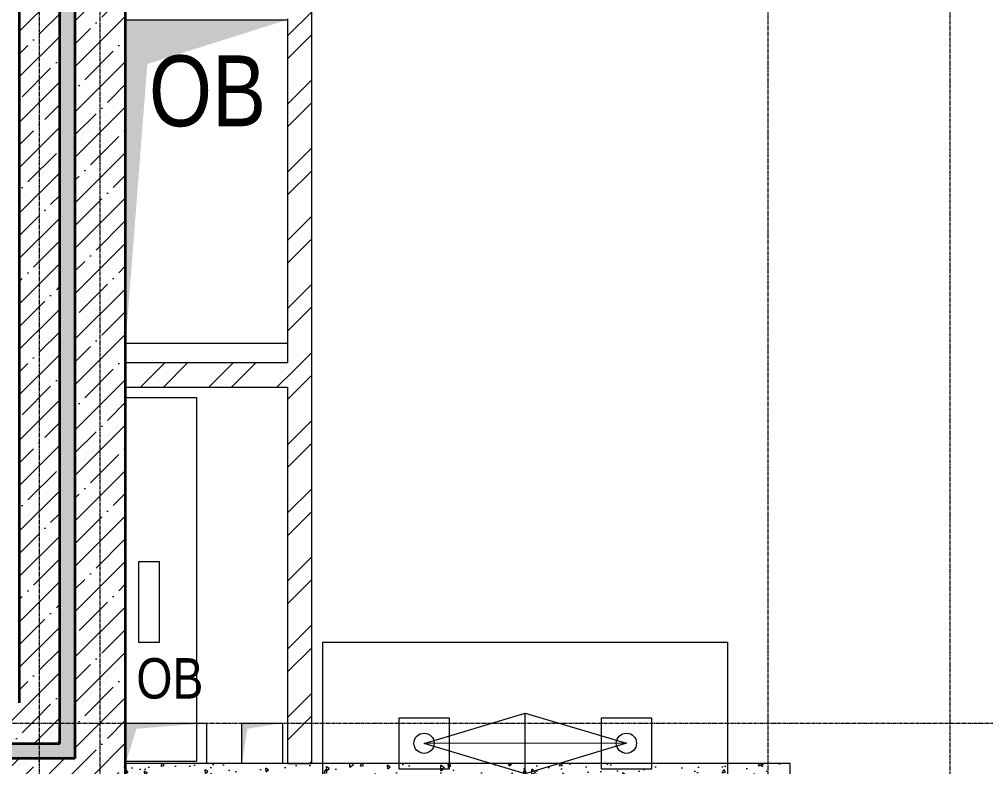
# Model space of a CAD drawing. Header units: millimetres. Extents: x -231292 to 573618, y -153144 to 564035.
# Drawn here: x 149029 to 153804, y 430187 to 433880 of the extents above; entities that cross this region are included whole.
import ezdxf

# ---------------------------------------------------------------- set-up
doc = ezdxf.new("R2010")
doc.units = ezdxf.units.MM
doc.linetypes.add('CENTER2', pattern=[28.575, 19.05, -3.175, 3.175, -3.175])
doc.layers.get('0').update_dxf_attribs({"color": 250})
doc.layers.add('АР_Делит', color=250, linetype='Continuous', lineweight=0, plot=False)
for name, color, linetype, lineweight in [('АР_Стены ЖБ', 250, 'Continuous', 35), ('АР_Стены кирпич', 250, 'Continuous', 20), ('АР_Стены ПЕНОблок', 250, 'Continuous', 20), ('АР_Стены_дефшов', 250, 'Continuous', 0), ('АР_Штриховка', 250, 'Continuous', 0), ('ВК_Шахты', 5, 'Continuous', 9), ('ОВ_коллекторы', 250, 'Continuous', 30), ('ОВ_Отопление', 250, 'Continuous', 0), ('ОВ_Шахты', 250, 'Continuous', 5), ('РД_Воронки с кровли', 250, 'Continuous', 18), ('РД_Оси_100', 250, 'Continuous', 0)]:
    doc.layers.add(name, color=color, linetype=linetype, lineweight=lineweight)
doc.styles.add('style1', font='ARIALN.TTF')
pattern_1 = [(45, (50428.77, 366201.75), (-112.2532, 112.2532), []), (45, (50541.02, 366201.75), (-112.2532, 112.2532), [198.4375, -39.6875, 0, -39.6875])]

# ---------------------------------------------------------------- blocks, each defined once
blk = doc.blocks.new('otv')
at = {"linetype": 'Continuous'}
blk.add_lwpolyline([(0, -1), (0, 0), (1, 0), (1, -1)], close=True, dxfattribs=at)
blk.add_solid([(0, -1), (0, 0), (0.1346, -0.1366), (1, 0)], dxfattribs=at)
blk = doc.blocks.new('СОШ_2200_АР_ОСИ_М100_28.05.24')
at = {"layer": 'РД_Оси_100', "linetype": 'CENTER2'}
blk.add_line((102300, -6155), (102300, 139938.679), dxfattribs=at)
for points in [[(98700, -6194.98), (98700, 139538.679), (98550, 139938.679)], [(99000, -6195.83), (99000, 139538.679), (99150, 139938.679)], [(103200, -6155), (103200, 139938.679)], [(94200, 64200), (119410, 64200), (119910, 64350)]]:
    blk.add_lwpolyline(points, dxfattribs=at)
blk = doc.blocks.new('A$Cd58bfb5e')
at = {"layer": 'РД_Воронки с кровли', "lineweight": 0, "ltscale": 2}
for p, q in [((-500, -0.3), (0, 149.7)), ((0, -150.3), (0, 149.8)), ((0, 149.7), (500, 0.3)), ((500, 0.3), (-500, -0.3)), ((500, 0.3), (0, -150.3)), ((0, -150.3), (-500, -0.3))]:
    blk.add_line(p, q, dxfattribs=at)
at = {"layer": 'РД_Воронки с кровли'}
for points in [[(1000, 500.3), (1000, -499.7), (-1000, -500.3), (-1000, 499.7)], [(625, -125.3), (625, 124.7), (375, 124.7), (375, -125.3)]]:
    blk.add_lwpolyline(points, close=True, dxfattribs=at)
at = {"layer": 'РД_Воронки с кровли', "linetype": 'Continuous', "lineweight": 0}
blk.add_lwpolyline([(-625, -125.3), (-375, -125.3), (-375, 124.7), (-625, 124.7)], close=True, dxfattribs=at)
at = {"layer": 'РД_Воронки с кровли', "lineweight": 0}
for centre in [(-500, 0.3), (500, 0.3)]:
    blk.add_circle(centre, 50, dxfattribs=at)
blk = doc.blocks.new('воронки с кровли')
at = {"layer": 'РД_Воронки с кровли', "lineweight": 70}
blk.add_blockref('A$Cd58bfb5e', (-130350.8, 256373.2), dxfattribs=at)

msp = doc.modelspace()

# ---------------------------------------------------------------- hatches: boundary and pattern name
at = {"layer": 'АР_Штриховка', "linetype": 'Continuous', "lineweight": 5}
h = msp.add_hatch(dxfattribs=at)
h.set_pattern_fill('ANSI35', color=256, scale=25, angle=-360, style=0)
h.set_pattern_definition(pattern_1)
h.paths.add_polyline_path([(149228.768, 435401.753), (149178.768, 435535.086), (149028.768, 435601.753), (149028.768, 430501.753), (149228.768, 430301.753)], flags=0)
at = {"layer": 'АР_Штриховка', "linetype": 'Continuous', "lineweight": 0}
h = msp.add_hatch(dxfattribs=at)
h.set_pattern_fill('HONEY', color=256, scale=10, style=0)
h.set_pattern_definition([(360, (50428.768, 366201.753), (47.625, 27.4963064), [31.75, -63.5]), (120, (50428.768, 366201.753), (-47.625, 27.4963066), [31.75, -63.5]), (60, (50428.768, 366201.753), (1e-07, 54.992613), [-63.5, 31.75])])
h.paths.add_polyline_path([(149228.768, 430301.753), (149303.768, 430226.753), (149303.768, 435326.677), (149228.768, 435401.715)], flags=0)
at = {"layer": 'АР_Штриховка', "linetype": 'Continuous', "lineweight": 5}
h = msp.add_hatch(dxfattribs=at)
h.set_pattern_fill('ANSI35', color=256, scale=25, angle=-360, style=0)
h.set_pattern_definition([(45, (50428.77, 366201.75), (-112.2532, 112.2532), []), (45, (50541.02, 366201.75), (-112.2532, 112.2532), [198.4375, -39.6875, 0, -39.6875])])
h.paths.add_polyline_path([(149553.768, 435076.753), (149303.768, 435326.753), (149303.768, 430226.753), (149553.768, 429976.753)], flags=0)
at = {"layer": 'АР_Штриховка', "linetype": 'Continuous', "lineweight": 0}
h = msp.add_hatch(dxfattribs=at)
h.set_pattern_fill('ANSI32', color=256, scale=25, angle=-360, style=0)
h.set_pattern_definition([(45, (50428.77, 366201.75), (-168.3798, 168.3798), []), (45, (50541.02, 366201.75), (-168.3798, 168.3798), [])])
h.paths.add_polyline_path([(150473.768, 432182.087), (150383.768, 432142.087), (150353.768, 432062.087), (150353.768, 430201.753), (150473.768, 430201.753)], flags=0)
h.paths.add_polyline_path([(150473.768, 435078.087), (150353.768, 435078.087), (150353.768, 434002.011), (150383.768, 433962.011), (150473.768, 434002.011)], flags=0)
h.paths.add_polyline_path([(150473.768, 434002.011), (150383.768, 433962.011), (150353.768, 433882.011), (150353.768, 432182.087), (150383.768, 432142.087), (150473.768, 432182.087)], flags=0)
h = msp.add_hatch(dxfattribs=at)
h.set_pattern_fill('ANSI32', color=256, scale=25, style=0)
h.set_pattern_definition([(45, (50428.77, 366201.75), (-168.3798, 168.3798), []), (45, (50541.02, 366201.75), (-168.3798, 168.3798), [])])
h.paths.add_polyline_path([(150353.768, 432062.087), (150383.768, 432142.087), (150353.768, 432182.087), (149553.768, 432182.087), (149553.768, 432062.087)], flags=0)
at = {"layer": 'АР_Штриховка', "linetype": 'Continuous', "lineweight": 5}
h = msp.add_hatch(dxfattribs=at)
h.set_pattern_fill('ANSI35', color=256, scale=25, style=0)
h.set_pattern_definition(pattern_1)
h.paths.add_polyline_path([(149228.768, 430301.753), (149028.768, 430501.753), (145028.768, 430501.753), (144828.768, 430301.753)], flags=0)
at = {"layer": 'АР_Штриховка', "linetype": 'Continuous', "lineweight": 0}
h = msp.add_hatch(dxfattribs=at)
h.set_pattern_fill('HONEY', color=256, scale=10, style=0)
h.set_pattern_definition([(360, (50428.768, 366201.753), (47.625, 27.4963064), [31.75, -63.5]), (120, (50428.768, 366201.753), (-47.625, 27.4963066), [31.75, -63.5]), (60, (50428.768, 366201.753), (1e-07, 54.992613), [-63.5, 31.75])])
h.paths.add_polyline_path([(144828.768, 430301.753), (144828.768, 430226.753), (149303.768, 430226.753), (149228.768, 430301.753)], flags=0)
at = {"layer": 'АР_Штриховка', "linetype": 'Continuous', "lineweight": 5}
h = msp.add_hatch(dxfattribs=at)
h.set_pattern_fill('ANSI35', color=256, scale=25, angle=-360, style=0)
h.set_pattern_definition(pattern_1)
h.paths.add_polyline_path([(149553.768, 429976.753), (149303.768, 430226.753), (144828.768, 430226.753), (144828.768, 429976.753)], flags=0)
at = {"layer": 'АР_Штриховка', "linetype": 'Continuous', "lineweight": 0}
h = msp.add_hatch(dxfattribs=at)
h.set_pattern_fill('AR-CONC', color=256, angle=-315, style=0)
h.set_pattern_definition([(95, (50428.77, 366201.75), (140.09465, 117.55338), [19.05, -209.55]), (40, (50428.77, 366201.75), (-160.01845, 110.17673), [15.24, -167.64058]), (145.45144, (50440.44, 366211.55), (-19.9238, 227.7301), [16.19, -178.09024]), (91.1842, (50392.85, 366237.67), (221.41024, 161.9534), [28.575, -314.325]), (141.63556, (50411.3, 366251.17), (-7.0866, 342.82676), [24.285, -267.1356]), (36.18415, (50392.85, 366237.67), (-7.0866, 342.82676), [22.85997, -251.45973]), (66, (50419.79, 366246.65), (179.51998, 34.89515), [19.05, -209.55]), (11, (50419.79, 366246.65), (-86.53993, 173.9412), [15.24, -167.64]), (116.45145, (50434.75, 366249.56), (92.98005, 208.83634), [16.19, -178.08994]), (82.5, (50428.77, 366201.75), (-57.60547, 61.973414), [0, -165.608, 0, -170.18, 0, -168.275]), (52.5, (50428.77, 366201.75), (-23.58973, 118.087), [0, -97.028, 0, -161.798, 0, -64.135]), (12.5, (50388.716, 366161.7), (99.927863, 91.826196), [0, -63.5, 0, -198.12, 0, -262.89]), (2.5, (50370.76, 366143.74), (86.7639, 122.72239), [0, -82.55, 0, -131.572, 0, -186.69])])
h.paths.add_polyline_path([(149553.768, 430201.753), (149553.768, 430001.753), (152838.768, 430001.753), (152838.768, 430201.753)], flags=0)

# ---------------------------------------------------------------- linework, layer by layer
at = {"layer": 'АР_Делит'}
msp.add_lwpolyline([(149553.768, 430211.753), (149553.768, 432011.753), (149903.768, 432011.753), (149903.768, 430211.753)], close=True, dxfattribs=at)
at = {"layer": 'АР_Стены ЖБ', "linetype": 'Continuous', "lineweight": 35}
for p, q in [((149028.768, 435601.753), (149028.768, 430501.753)), ((149228.768, 430301.753), (149228.768, 435401.753)), ((149303.768, 435326.753), (149303.768, 430226.753)), ((149553.768, 429976.753), (149553.768, 435076.753)), ((144828.768, 430301.753), (149228.768, 430301.753)), ((149303.768, 430226.753), (144828.768, 430226.753))]:
    msp.add_line(p, q, dxfattribs=at)
at = {"layer": 'АР_Стены кирпич', "linetype": 'Continuous', "lineweight": 20}
for p, q in [((150473.768, 430201.753), (150473.768, 435078.087)), ((150353.768, 433882.011), (150353.768, 432182.087)), ((150353.768, 432182.087), (149553.768, 432182.087)), ((149553.768, 432182.087), (149553.768, 432062.087)), ((149553.768, 432062.087), (150353.768, 432062.087)), ((150353.768, 432062.087), (150353.768, 430201.753)), ((150353.768, 430201.753), (150473.768, 430201.753))]:
    msp.add_line(p, q, dxfattribs=at)
at = {"layer": 'АР_Стены ПЕНОблок', "linetype": 'Continuous', "lineweight": 20}
for p, q in [((149553.768, 430201.753), (149553.768, 430001.753)), ((152838.768, 430201.753), (149553.768, 430201.753)), ((152838.768, 430001.753), (152838.768, 430201.753))]:
    msp.add_line(p, q, dxfattribs=at)
at = {"layer": 'АР_Стены_дефшов', "linetype": 'Continuous', "lineweight": 0}
for p, q in [((149228.768, 435401.715), (149228.768, 430301.753)), ((149303.768, 430226.753), (149303.768, 435326.677)), ((149228.768, 430301.753), (144828.768, 430301.753)), ((144828.768, 430226.753), (149303.768, 430226.753))]:
    msp.add_line(p, q, dxfattribs=at)
at = {"layer": 'ОВ_коллекторы', "lineweight": 5}
msp.add_lwpolyline([(149620.028, 431200.163), (149720.028, 431200.163), (149720.028, 430800.163), (149620.028, 430800.163)], close=True, dxfattribs=at)

# ---------------------------------------------------------------- block references
at = {"layer": 'ВК_Шахты', "xscale": 200, "yscale": 200}
msp.add_blockref('otv', (150128.768, 430401.753), dxfattribs=at)
at = {"layer": 'ОВ_Отопление', "xscale": 400, "yscale": 200}
msp.add_blockref('otv', (149553.768, 430401.753), dxfattribs=at)
at = {"layer": 'ОВ_Шахты', "xscale": 800, "yscale": 1600}
msp.add_blockref('otv', (149553.768, 433878.087), dxfattribs=at)
at = {"layer": 'РД_Воронки с кровли', "lineweight": 0}
msp.add_blockref('воронки с кровли', (281879.593, 173928.913), dxfattribs=at)
at = {"layer": 'РД_Оси_100'}
msp.add_blockref('СОШ_2200_АР_ОСИ_М100_28.05.24', (50428.768, 366201.753), dxfattribs=at)

# ---------------------------------------------------------------- texts
at = {"layer": 'ОВ_Отопление', "insert": (149772.561, 430621.685), "char_height": 200, "width": 590.00022, "attachment_point": 5, "style": 'style1'}
msp.add_mtext('ОВ', dxfattribs=at)
at = {"layer": 'ОВ_Шахты', "insert": (149958.768, 433524.087), "char_height": 350, "width": 800, "attachment_point": 5, "style": 'style1'}
msp.add_mtext('ОВ', dxfattribs=at)

doc.saveas('drawing.dxf')
